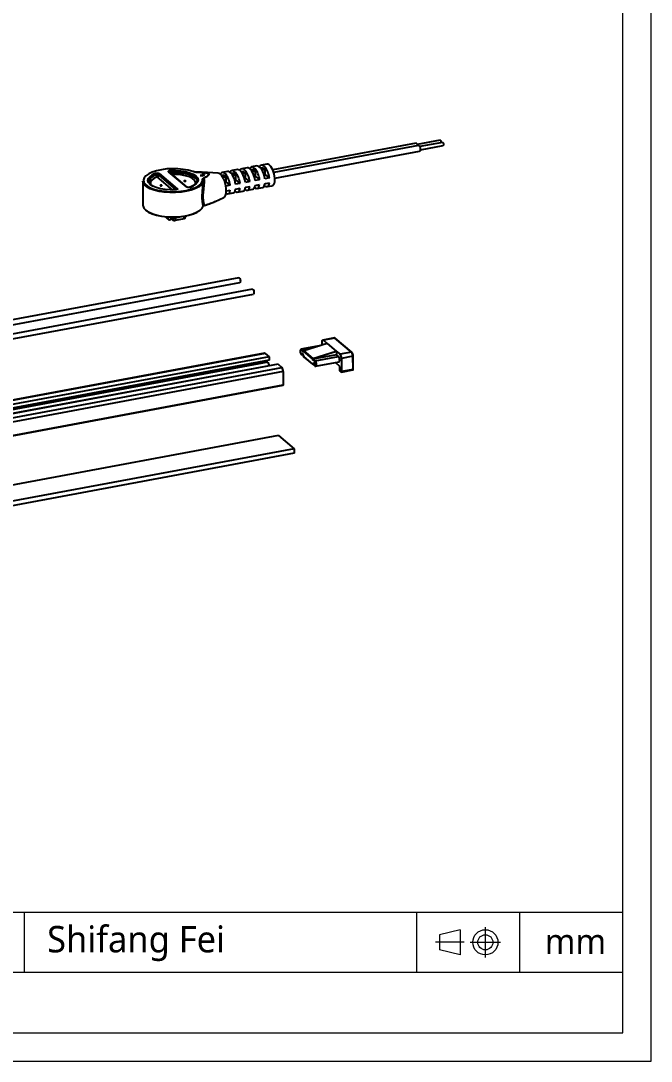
# Model space of a CAD drawing. Header units: millimetres. Extents: x 1020 to 1472, y -35 to 484.
# Drawn here: x 1375 to 1471.5, y -35.1 to 124.2 of the extents above; entities that cross this region are included whole.
import ezdxf

# ---------------------------------------------------------------- set-up
doc = ezdxf.new("R2010")
doc.units = ezdxf.units.MM
doc.layers.get('Defpoints').update_dxf_attribs({"color": 6, "lineweight": 9})
doc.layers.add('SolidLine', color=7, linetype='Continuous', lineweight=30)
doc.styles.add('微软雅黑-Light', font='')
doc.styles.get('微软雅黑-Light').set_extended_font_data('Microsoft YaHei Light')

msp = doc.modelspace()

# ---------------------------------------------------------------- linework, layer by layer
at = {"layer": 'Defpoints'}
for p, q in [((1024.416, -12.229), (1467.171, -12.229)), ((1375.485, -12.229), (1375.485, -21.485)), ((1435.577, -12.229), (1435.577, -21.485)), ((1451.375, -12.229), (1451.375, -21.485)), ((1442.28, -14.928), (1439.1, -15.7)), ((1439.1, -15.7), (1439.1, -18.014)), ((1442.292, -14.924), (1442.292, -18.785)), ((1446.135, -19.171), (1446.135, -14.543)), ((1442.889, -16.857), (1438.503, -16.857)), ((1443.821, -16.857), (1448.449, -16.857)), ((1442.292, -18.785), (1439.1, -18.014)), ((1467.171, -21.485), (1093.837, -21.485))]:
    msp.add_line(p, q, dxfattribs=at)
for points in [[(1471.536, -35.061), (1471.536, 283.539), (1020.096, 283.539), (1020.096, -35.061)], [(1467.216, -30.741), (1467.216, 279.219), (1024.416, 279.219), (1024.416, -30.741)]]:
    msp.add_lwpolyline(points, close=True, dxfattribs=at)
for radius in [1.928, 1.157]:
    msp.add_circle((1446.135, -16.857), radius, dxfattribs=at)
at = {"layer": 'SolidLine', "linetype": 'Continuous', "lineweight": 25}
for p, q in [((1435.518, 105.488), (1413.576, 101.405)), ((1435.904, 105.163), (1413.721, 101.035)), ((1439.192, 105.956), (1435.703, 105.307)), ((1439.578, 105.63), (1436.089, 104.981)), ((1436.181, 104.49), (1439.67, 105.139)), ((1413.905, 100.129), (1436.074, 104.254)), ((1411.153, 102.013), (1410.336, 101.861)), ((1412.653, 102.292), (1411.835, 102.14)), ((1396.111, 100.582), (1398.751, 98.358)), ((1398.873, 98.435), (1396.115, 100.758)), ((1396.205, 100.859), (1398.963, 98.536)), ((1400.387, 98.801), (1397.629, 101.124)), ((1400.452, 98.785), (1397.694, 101.109)), ((1402.723, 100.617), (1402.478, 100.549)), ((1402.478, 100.549), (1402.758, 100.494)), ((1402.724, 100.525), (1402.673, 100.511)), ((1402.736, 100.573), (1402.723, 100.617)), ((1402.724, 100.525), (1402.723, 100.617)), ((1402.731, 100.499), (1402.724, 100.525)), ((1402.737, 100.823), (1402.726, 100.783)), ((1402.736, 100.498), (1402.736, 100.573)), ((1402.737, 100.784), (1402.737, 100.823)), ((1402.758, 100.494), (1402.747, 100.534)), ((1402.747, 100.496), (1402.747, 100.534)), ((1405.239, 100.9), (1402.782, 101.042)), ((1403.015, 100.589), (1403.014, 100.681)), ((1403.015, 100.589), (1403.014, 100.582)), ((1406.087, 100.621), (1405.749, 100.559)), ((1406.655, 101.176), (1405.837, 101.024)), ((1406.421, 100.34), (1406.087, 100.621)), ((1407.586, 100.9), (1407.249, 100.838)), ((1408.155, 101.455), (1407.337, 101.303)), ((1407.92, 100.619), (1407.454, 100.532)), ((1407.92, 100.619), (1407.586, 100.9)), ((1407.926, 99.883), (1407.92, 100.619)), ((1409.086, 101.179), (1408.748, 101.117)), ((1409.654, 101.734), (1408.836, 101.582)), ((1409.42, 100.898), (1408.954, 100.811)), ((1409.42, 100.898), (1409.086, 101.179)), ((1409.426, 100.161), (1409.42, 100.898)), ((1410.585, 101.458), (1410.247, 101.396)), ((1410.919, 101.177), (1410.453, 101.09)), ((1410.919, 101.177), (1410.585, 101.458)), ((1410.744, 100.407), (1410.925, 100.44)), ((1410.925, 100.44), (1410.919, 101.177)), ((1411.567, 99.9), (1410.925, 100.44)), ((1412.084, 101.737), (1411.747, 101.675)), ((1412.418, 101.456), (1411.952, 101.369)), ((1412.418, 101.456), (1412.084, 101.737)), ((1412.244, 100.686), (1412.424, 100.719)), ((1412.424, 100.719), (1412.418, 101.456)), ((1413.066, 100.179), (1412.424, 100.719)), ((1393.672, 99.7), (1393.702, 95.971)), ((1398.259, 98.331), (1395.887, 100.33)), ((1400.454, 98.784), (1400.452, 98.785)), ((1406.421, 100.34), (1405.954, 100.253)), ((1406.249, 99.57), (1406.427, 99.604)), ((1407.069, 99.063), (1406.406, 98.939)), ((1406.427, 99.604), (1406.421, 100.34)), ((1407.069, 99.063), (1406.427, 99.604)), ((1407.746, 99.849), (1407.926, 99.883)), ((1408.568, 99.342), (1407.887, 99.215)), ((1408.568, 99.342), (1407.926, 99.883)), ((1409.245, 100.128), (1409.426, 100.161)), ((1410.068, 99.621), (1409.386, 99.494)), ((1409.392, 98.757), (1410.074, 98.884)), ((1410.068, 99.621), (1409.426, 100.161)), ((1410.937, 98.967), (1410.877, 98.956)), ((1411.567, 99.9), (1410.886, 99.773)), ((1410.892, 99.036), (1411.573, 99.163)), ((1410.937, 98.967), (1410.936, 99.044)), ((1412.436, 99.246), (1412.377, 99.235)), ((1413.066, 100.179), (1412.385, 100.052)), ((1412.391, 99.315), (1413.072, 99.442)), ((1412.436, 99.246), (1412.436, 99.323)), ((1412.686, 98.844), (1413.504, 98.996)), ((1398.867, 98.387), (1398.873, 98.435)), ((1406.47, 98.213), (1407.075, 98.326)), ((1406.688, 97.728), (1407.506, 97.88)), ((1407.938, 98.409), (1407.879, 98.398)), ((1407.893, 98.478), (1408.574, 98.605)), ((1407.938, 98.409), (1407.938, 98.487)), ((1408.188, 98.007), (1409.006, 98.159)), ((1409.438, 98.688), (1409.378, 98.677)), ((1409.438, 98.688), (1409.437, 98.766)), ((1409.687, 98.286), (1410.505, 98.438)), ((1411.187, 98.565), (1412.004, 98.717)), ((1403.061, 95.953), (1403.07, 95.956)), ((1404.783, 96.591), (1406.08, 97.165)), ((1397.581, 93.841), (1397.149, 94.204)), ((1397.581, 93.841), (1397.578, 94.171)), ((1397.909, 94.156), (1397.912, 93.796)), ((1398.139, 93.861), (1398.137, 94.152)), ((1398.228, 94.151), (1398.303, 94.089)), ((1398.306, 93.72), (1398.303, 94.089)), ((1399.759, 94.252), (1398.635, 94.043)), ((1398.635, 94.043), (1398.638, 93.675)), ((1400.001, 93.928), (1399.998, 94.288)), ((1400.146, 94.018), (1400.144, 94.313)), ((1400.184, 94.218), (1400.145, 94.211)), ((1400.184, 94.218), (1400.183, 94.32)), ((1400.33, 94.308), (1400.329, 94.348)), ((1398.162, 93.842), (1397.912, 93.796)), ((1398.306, 93.72), (1398.139, 93.861)), ((1400.001, 93.928), (1398.638, 93.675)), ((1408.393, 84.892), (1283.9, 61.728)), ((1284.037, 60.99), (1408.531, 84.154)), ((1410.48, 83.134), (1285.987, 59.97)), ((1286.124, 59.232), (1410.617, 82.396)), ((1421.132, 74.597), (1421.128, 75.045)), ((1423.017, 75.691), (1421.245, 75.361)), ((1423.105, 75.659), (1421.333, 75.33)), ((1421.333, 75.33), (1421.917, 74.837)), ((1425.651, 73.515), (1423.105, 75.659)), ((1425.684, 73.507), (1423.138, 75.652)), ((1412.333, 73.331), (1279.661, 48.645)), ((1412.421, 73.3), (1279.749, 48.614)), ((1412.421, 73.3), (1413.005, 72.807)), ((1420.705, 74.464), (1417.903, 73.943)), ((1418.287, 73.563), (1417.933, 73.862)), ((1417.978, 73.916), (1420.387, 74.364)), ((1417.978, 73.916), (1418.282, 73.66)), ((1418.091, 73.413), (1418.312, 72.811)), ((1418.104, 73.366), (1418.313, 72.795)), ((1418.282, 73.668), (1418.283, 73.59)), ((1418.283, 73.59), (1418.287, 73.563)), ((1418.287, 73.66), (1418.287, 73.563)), ((1419.664, 72.5), (1418.287, 73.66)), ((1421.908, 74.84), (1418.317, 73.716)), ((1421.917, 74.837), (1418.326, 73.713)), ((1418.326, 73.713), (1419.703, 72.553)), ((1419.703, 72.553), (1423.295, 73.677)), ((1423.316, 73.613), (1419.73, 72.491)), ((1421.908, 74.84), (1421.917, 74.837)), ((1421.917, 74.837), (1423.295, 73.677)), ((1423.295, 73.677), (1423.316, 73.613)), ((1423.295, 73.677), (1423.879, 73.185)), ((1423.316, 73.613), (1423.32, 73.107)), ((1425.651, 73.515), (1423.879, 73.185)), ((1412.833, 71.946), (1280.161, 47.261)), ((1413.005, 72.807), (1280.333, 48.122)), ((1413.01, 72.255), (1280.338, 47.569)), ((1412.833, 71.946), (1413.027, 71.417)), ((1413.005, 72.807), (1413.01, 72.255)), ((1418.059, 73.107), (1418.19, 73.131)), ((1418.312, 72.811), (1419.652, 71.681)), ((1418.312, 72.811), (1418.319, 72.785)), ((1418.319, 72.785), (1419.671, 71.647)), ((1419.652, 71.681), (1419.866, 71.918)), ((1419.665, 72.402), (1419.664, 72.5)), ((1419.731, 72.439), (1419.665, 72.402)), ((1420.02, 72.104), (1419.665, 72.402)), ((1419.867, 71.815), (1419.706, 71.637)), ((1419.73, 72.491), (1419.731, 72.439)), ((1423.32, 73.107), (1419.731, 72.439)), ((1419.731, 72.439), (1420.065, 72.158)), ((1420.065, 72.158), (1423.654, 72.826)), ((1420.146, 71.349), (1423.735, 72.017)), ((1423.853, 71.333), (1423.166, 71.911)), ((1423.654, 72.826), (1423.32, 73.107)), ((1425.863, 72.879), (1424.091, 72.549)), ((1424.091, 72.549), (1424.108, 70.523)), ((1425.88, 70.853), (1425.863, 72.879)), ((1425.909, 70.871), (1425.893, 72.896)), ((1413.027, 71.417), (1280.355, 46.732)), ((1414.382, 71.647), (1281.71, 46.961)), ((1282.295, 46.469), (1414.967, 71.155)), ((1415.179, 70.519), (1282.507, 45.833)), ((1413.027, 71.417), (1413.049, 71.399)), ((1414.382, 71.647), (1414.967, 71.155)), ((1415.179, 70.519), (1415.196, 68.493)), ((1419.652, 71.681), (1419.706, 71.637)), ((1419.706, 71.637), (1419.891, 71.671)), ((1420.149, 71.35), (1420.146, 71.349)), ((1423.858, 70.642), (1423.853, 71.333)), ((1424.067, 70.466), (1423.858, 70.642)), ((1424.085, 70.46), (1425.857, 70.79)), ((1425.88, 70.853), (1424.108, 70.523)), ((1282.5, 43.744), (1415.172, 68.43)), ((1282.524, 43.807), (1415.196, 68.493)), ((1414.475, 60.731), (1278.169, 35.369)), ((1414.475, 60.731), (1416.875, 58.71)), ((1416.875, 58.71), (1280.568, 33.348)), ((1416.881, 58.019), (1280.574, 32.657)), ((1416.875, 58.71), (1416.881, 58.019))]:
    msp.add_line(p, q, dxfattribs=at)
at = {"layer": 'SolidLine', "linetype": 'Continuous', "lineweight": 25, "flags": 128}
for points in [[(1435.518, 105.488), (1435.563, 105.482), (1435.639, 105.417), (1435.709, 105.293), (1435.761, 105.136)], [(1435.904, 105.163), (1435.946, 105.158), (1436.022, 105.096), (1436.093, 104.974), (1436.147, 104.811), (1436.178, 104.632), (1436.179, 104.465), (1436.151, 104.336), (1436.098, 104.263), (1436.074, 104.254)], [(1439.192, 105.956), (1439.196, 105.956), (1439.236, 105.94), (1439.276, 105.889), (1439.31, 105.811), (1439.334, 105.717), (1439.342, 105.622), (1439.341, 105.586)], [(1439.578, 105.63), (1439.582, 105.631), (1439.622, 105.615), (1439.662, 105.564), (1439.696, 105.485), (1439.72, 105.392), (1439.728, 105.297), (1439.721, 105.215), (1439.699, 105.16), (1439.67, 105.139)], [(1401.319, 101.164), (1400.635, 101.357), (1399.867, 101.496), (1399.045, 101.576), (1398.195, 101.594), (1397.349, 101.55), (1396.537, 101.444), (1395.787, 101.282), (1395.126, 101.068), (1394.577, 100.81), (1394.16, 100.517), (1393.889, 100.201), (1393.775, 99.871), (1393.82, 99.539), (1394.025, 99.218), (1394.38, 98.919), (1394.874, 98.651), (1395.489, 98.426), (1396.204, 98.25), (1396.993, 98.131), (1397.828, 98.071), (1398.68, 98.074), (1399.518, 98.139), (1400.312, 98.264), (1401.036, 98.444), (1401.662, 98.674), (1402.169, 98.944), (1402.539, 99.246), (1402.758, 99.568), (1402.82, 99.9)], [(1395.717, 100.786), (1395.216, 100.553), (1394.845, 100.286), (1394.622, 99.996), (1394.555, 99.695), (1394.648, 99.397), (1394.896, 99.113), (1394.941, 99.077)], [(1397.911, 101.318), (1398.704, 101.323), (1399.479, 101.264), (1400.204, 101.144), (1400.848, 100.968), (1401.383, 100.743), (1401.787, 100.48), (1402.042, 100.188), (1402.135, 99.908)], [(1400.876, 98.706), (1401.378, 98.939), (1401.748, 99.206), (1401.971, 99.496), (1402.038, 99.797), (1401.945, 100.095), (1401.697, 100.379), (1401.304, 100.635), (1400.783, 100.854), (1400.156, 101.026), (1399.449, 101.143), (1398.694, 101.2), (1397.921, 101.196)], [(1397.948, 101.024), (1398.713, 101.027), (1399.461, 100.969), (1400.159, 100.852), (1400.779, 100.681), (1401.295, 100.464), (1401.684, 100.21), (1401.93, 99.929), (1402.023, 99.639)], [(1401.741, 99.199), (1401.747, 99.217), (1401.761, 99.521), (1401.602, 99.817), (1401.277, 100.091), (1400.803, 100.328), (1400.203, 100.518), (1399.507, 100.65), (1398.751, 100.718), (1398.151, 100.724)], [(1401.934, 101.05), (1401.934, 101.053), (1401.934, 101.055), (1401.934, 101.056), (1401.934, 101.057), (1401.934, 101.058), (1401.934, 101.058), (1401.934, 101.058), (1401.934, 101.057)], [(1402.726, 100.783), (1402.833, 100.779), (1402.926, 100.757), (1402.99, 100.724), (1403.014, 100.682), (1402.994, 100.641), (1402.934, 100.605), (1402.843, 100.581), (1402.736, 100.573)], [(1402.747, 100.534), (1402.889, 100.547), (1403.008, 100.579), (1403.087, 100.627), (1403.114, 100.683), (1403.084, 100.738), (1403.001, 100.784), (1402.88, 100.814), (1402.737, 100.823)], [(1403.095, 100.635), (1403.085, 100.646), (1403.013, 100.688)], [(1402.92, 99.809), (1402.858, 99.47), (1402.633, 99.141), (1402.255, 98.832), (1401.737, 98.556), (1401.097, 98.321), (1400.358, 98.137), (1399.545, 98.009), (1398.689, 97.943), (1397.818, 97.94), (1396.965, 98.001), (1396.159, 98.123), (1395.428, 98.303), (1394.799, 98.533), (1394.294, 98.806), (1393.931, 99.112), (1393.722, 99.441), (1393.672, 99.7)], [(1398.681, 98.342), (1397.888, 98.337), (1397.113, 98.396), (1396.388, 98.516), (1395.744, 98.692), (1395.209, 98.917), (1394.805, 99.18), (1394.55, 99.472), (1394.455, 99.778), (1394.523, 100.087), (1394.555, 100.145)], [(1395.887, 100.33), (1395.39, 100.092), (1395.039, 99.819), (1394.852, 99.522), (1394.838, 99.219), (1394.867, 99.131)], [(1396.596, 99.053), (1396.567, 99.068), (1396.526, 99.077), (1396.478, 99.08), (1396.43, 99.075), (1396.391, 99.064), (1396.365, 99.048), (1396.357, 99.029), (1396.369, 99.01), (1396.397, 98.995), (1396.439, 98.985), (1396.487, 98.983), (1396.534, 98.988), (1396.574, 98.999), (1396.599, 99.015), (1396.607, 99.034), (1396.596, 99.053)], [(1400.004, 99.687), (1400.032, 99.671), (1400.074, 99.662), (1400.122, 99.659), (1400.169, 99.664), (1400.209, 99.675), (1400.234, 99.692), (1400.242, 99.71), (1400.231, 99.729), (1400.202, 99.744), (1400.161, 99.754), (1400.112, 99.756), (1400.065, 99.752), (1400.025, 99.74), (1400, 99.724), (1399.992, 99.705), (1400.004, 99.687)], [(1402.135, 99.908), (1402.137, 99.882), (1402.068, 99.573), (1401.839, 99.276), (1401.459, 99.002), (1400.944, 98.763)], [(1398.681, 98.342), (1398.68, 98.347), (1398.678, 98.349), (1398.677, 98.349)], [(1393.702, 95.971), (1393.71, 95.876), (1393.839, 95.543), (1394.124, 95.227), (1394.557, 94.938), (1395.121, 94.686), (1395.797, 94.481), (1396.562, 94.329), (1397.388, 94.236), (1398.247, 94.204), (1399.109, 94.236), (1399.943, 94.33), (1400.721, 94.482), (1401.416, 94.687), (1402.002, 94.939), (1402.46, 95.228), (1402.774, 95.544), (1402.933, 95.877)], [(1402.476, 95.241), (1402.372, 95.153), (1401.924, 94.87), (1401.35, 94.624), (1400.67, 94.423), (1399.909, 94.274), (1399.093, 94.182), (1398.249, 94.151), (1397.409, 94.182), (1396.601, 94.273), (1395.853, 94.422), (1395.191, 94.623), (1394.639, 94.869), (1394.216, 95.152), (1394.191, 95.173)], [(1400.146, 94.018), (1400.143, 94.003), (1400.131, 93.984), (1400.109, 93.967), (1400.08, 93.951), (1400.043, 93.938), (1400.001, 93.928)], [(1400.33, 94.308), (1400.326, 94.293), (1400.314, 94.274), (1400.293, 94.257), (1400.263, 94.241), (1400.226, 94.228), (1400.184, 94.218)], [(1408.393, 84.892), (1408.4, 84.892), (1408.459, 84.868), (1408.519, 84.791), (1408.571, 84.674), (1408.606, 84.533), (1408.619, 84.391), (1408.608, 84.269), (1408.575, 84.185), (1408.531, 84.154)], [(1410.48, 83.134), (1410.486, 83.134), (1410.546, 83.11), (1410.606, 83.033), (1410.657, 82.916), (1410.692, 82.775), (1410.705, 82.633)], [(1410.705, 82.633), (1410.694, 82.511), (1410.661, 82.427), (1410.617, 82.396)], [(1421.128, 75.045), (1421.132, 75.132), (1421.143, 75.208), (1421.161, 75.271), (1421.187, 75.319), (1421.218, 75.35), (1421.254, 75.362), (1421.293, 75.355), (1421.333, 75.33)], [(1417.933, 73.862), (1417.872, 73.886), (1417.821, 73.852), (1417.789, 73.765), (1417.779, 73.639), (1417.794, 73.493), (1417.832, 73.352), (1417.885, 73.236), (1417.947, 73.164), (1418.007, 73.148), (1418.055, 73.19), (1418.085, 73.283), (1418.091, 73.413)], [(1417.903, 73.943), (1417.907, 73.943), (1417.978, 73.916)], [(1418.126, 73.172), (1418.079, 73.115), (1418.059, 73.107)], [(1418.148, 73.246), (1418.13, 73.183), (1418.126, 73.172)], [(1419.866, 71.918), (1419.875, 71.776), (1419.906, 71.631), (1419.956, 71.506), (1420.017, 71.421), (1420.078, 71.389), (1420.13, 71.415), (1420.166, 71.495), (1420.179, 71.617), (1420.167, 71.761), (1420.133, 71.905), (1420.081, 72.025), (1420.02, 72.104)], [(1420.065, 72.158), (1420.136, 72.065), (1420.196, 71.923), (1420.234, 71.754), (1420.245, 71.587), (1420.226, 71.451), (1420.18, 71.367), (1420.149, 71.35)], [(1423.735, 72.017), (1423.77, 72.035), (1423.815, 72.118), (1423.834, 72.255), (1423.824, 72.422), (1423.785, 72.591), (1423.725, 72.733), (1423.654, 72.826)], [(1425.863, 72.879), (1425.872, 72.88), (1425.879, 72.883), (1425.885, 72.886), (1425.889, 72.89), (1425.892, 72.893), (1425.893, 72.896)], [(1424.108, 70.523), (1424.107, 70.506), (1424.105, 70.491), (1424.101, 70.478), (1424.096, 70.468), (1424.09, 70.462), (1424.083, 70.46), (1424.075, 70.461), (1424.067, 70.466)], [(1425.857, 70.79), (1425.862, 70.792), (1425.868, 70.798), (1425.873, 70.808), (1425.877, 70.82), (1425.879, 70.836), (1425.88, 70.853)], [(1425.88, 70.853), (1425.888, 70.855), (1425.896, 70.857), (1425.902, 70.861), (1425.906, 70.864), (1425.908, 70.868), (1425.909, 70.871)], [(1415.196, 68.493), (1415.195, 68.476), (1415.193, 68.46), (1415.189, 68.448), (1415.184, 68.438), (1415.178, 68.432), (1415.172, 68.43)]]:
    msp.add_lwpolyline(points, dxfattribs=at)
at = {"layer": 'SolidLine', "linetype": 'Continuous', "lineweight": 25}
for centre, radius, start, end in [((1396.225, 98.889), 2.089, 106.03497, 143.04683), ((1395.981, 99.165), 1.468, 100.55083, 163.64893), ((1395.584, 100.78), 0.133, 2.22133, 61.43927), ((1395.865, 99.893), 0.732, 70.31322, 102.04793), ((1396.043, 100.622), 0.331, 182.28919, 241.79013), ((1395.828, 100.608), 0.285, 281.96904, 354.66433), ((1396.229, 100.748), 0.114, 101.96904, 174.66433), ((1397.645, 101.048), 0.0777, 50.99516, 102.08948), ((1398.048, 100.37), 0.662, 98.70699, 109.31315), ((1397.223, 101.197), 0.698, 359.91841, 10.03411), ((1400.868, 101.074), 2.921, 180.98191, 183.61592), ((1400.403, 98.725), 0.0777, 50.99516, 102.08948), ((1400.925, 98.72), 0.0467, 65.87223, 111.00919), ((1402.825, 99.805), 0.0955, 2.86675, 93.23537), ((1402.958, 100.069), 0.0971, 42.32601, 70.39665), ((1398.987, 98.424), 0.114, 101.96904, 174.66433), ((1398.528, 94.493), 0.463, 240.95846, 283.368), ((1397.805, 94.246), 0.463, 240.95846, 283.368), ((1398.531, 94.125), 0.463, 240.95846, 283.368), ((1423.031, 75.589), 0.102, 43.34163, 97.51435), ((1423.113, 75.622), 0.0385, 50.71545, 102.3692), ((1412.346, 73.229), 0.102, 43.34163, 97.51435), ((1417.989, 73.861), 0.0567, 101.84466, 178.97891), ((1418.332, 73.669), 0.05, 107.38247, 180.46661), ((1418.292, 73.669), 0.0104, 183.09026, 236.01829), ((1418.344, 73.659), 0.057, 107.95224, 178.84559), ((1418.319, 73.707), 0.0094, 40.77144, 101.13585), ((1425.659, 73.477), 0.0385, 50.71545, 102.3692), ((1424.914, 72.915), 0.95, 357.79527, 39.13437), ((1425.658, 73.478), 0.0387, 359.05891, 48.81303), ((1425.034, 72.937), 0.855, 357.79527, 39.13437), ((1413.462, 72.307), 0.98, 188.68978, 204.69299), ((1419.721, 72.499), 0.057, 107.95224, 178.84559), ((1419.709, 72.581), 0.0925, 240.95846, 283.368), ((1419.619, 72.479), 0.112, 5.79413, 40.9333), ((1420.076, 72.103), 0.0567, 101.84466, 178.97891), ((1423.142, 72.585), 0.95, 357.79527, 39.13437), ((1425.882, 72.896), 0.0104, 3.09026, 56.01829), ((1414.23, 70.555), 0.95, 357.79527, 39.13437)]:
    msp.add_arc(centre, radius, start, end, dxfattribs=at)
for centre, major_axis, ratio, start_param, end_param in [((1410.761, 100.213), (-0.451, 1.642), 0.427786, 4.4047535, 6.7414579), ((1411.579, 100.365), (-0.451, 1.642), 0.427786, 4.4047535, 6.2531993), ((1412.26, 100.492), (-0.451, 1.642), 0.427786, 4.4047535, 6.7414579), ((1413.078, 100.644), (-0.451, 1.642), 0.427786, 3.1116062, 6.2509412), ((1405.583, 99.019), (-0.441, 1.872), 0.4109056, 5.7861978, 6.1625599), ((1406.263, 99.376), (-0.451, 1.642), 0.427786, 4.4047535, 6.7414668), ((1405.583, 99.019), (-0.441, 1.872), 0.4109056, 5.7781904, 5.7861978), ((1405.583, 99.019), (-0.441, 1.872), 0.4109056, 5.0489864, 5.7781904), ((1407.081, 99.528), (-0.451, 1.642), 0.427786, 4.4047535, 6.2531993), ((1407.762, 99.655), (-0.451, 1.642), 0.427786, 4.4047535, 6.7414579), ((1408.58, 99.807), (-0.451, 1.642), 0.427786, 4.4047535, 6.2531993), ((1409.262, 99.934), (-0.451, 1.642), 0.427786, 4.4047535, 6.7414579), ((1410.08, 100.086), (-0.451, 1.642), 0.427786, 4.4047535, 6.2531993), ((1405.583, 99.019), (-0.441, 1.872), 0.4109056, 3.2161484, 5.0489864), ((1409.262, 99.934), (-0.451, 1.642), 0.427786, 2.6111523, 3.9073335), ((1410.08, 100.086), (-0.451, 1.642), 0.427786, 3.1116067, 3.9073335), ((1410.761, 100.213), (-0.451, 1.642), 0.427786, 2.6111523, 3.9073335), ((1411.579, 100.365), (-0.451, 1.642), 0.427786, 3.1116067, 3.9073335), ((1412.26, 100.492), (-0.451, 1.642), 0.427786, 2.6111523, 3.9073335), ((1406.263, 99.376), (-0.451, 1.642), 0.427786, 2.7734088, 3.9073335), ((1407.081, 99.528), (-0.451, 1.642), 0.427786, 3.1116067, 3.9073335), ((1407.762, 99.655), (-0.451, 1.642), 0.427786, 2.6111523, 3.9073335), ((1408.58, 99.807), (-0.451, 1.642), 0.427786, 3.1116067, 3.9073335)]:
    msp.add_ellipse(centre, major_axis=major_axis, ratio=ratio, start_param=start_param, end_param=end_param, dxfattribs=at)
for points, knots in [([(1395.648, 100.897), (1395.679, 100.907), (1395.741, 100.927), (1395.859, 100.938), (1395.978, 100.936), (1396.086, 100.917), (1396.163, 100.89), (1396.193, 100.868), (1396.205, 100.859)], [0, 0, 0, 0, 0.1783708, 0.3567984, 0.5338974, 0.7099583, 0.8862278, 1, 1, 1, 1]), ([(1395.712, 100.608), (1395.713, 100.649), (1395.715, 100.708), (1395.717, 100.767), (1395.717, 100.786)], [0, 0, 0, 0, 0.6840114, 1, 1, 1, 1]), ([(1396.115, 100.758), (1396.107, 100.765), (1396.085, 100.783), (1396.03, 100.805), (1395.953, 100.819), (1395.868, 100.821), (1395.784, 100.81), (1395.739, 100.794), (1395.717, 100.786)], [0, 0, 0, 0, 0.11414547, 0.29049548, 0.46619519, 0.64285106, 0.8211602, 1, 1, 1, 1]), ([(1396.115, 100.758), (1396.114, 100.719), (1396.113, 100.66), (1396.112, 100.601), (1396.111, 100.582)], [0, 0, 0, 0, 0.67369245, 1, 1, 1, 1]), ([(1397.629, 101.124), (1397.616, 101.139), (1397.59, 101.168), (1397.601, 101.215), (1397.648, 101.258), (1397.73, 101.292), (1397.823, 101.312), (1397.886, 101.317), (1397.911, 101.318)], [0, 0, 0, 0, 0.178371, 0.3567989, 0.533896, 0.709956, 0.886227, 1, 1, 1, 1]), ([(1397.694, 101.109), (1397.694, 101.109), (1397.69, 101.111), (1397.692, 101.11), (1397.693, 101.109)], [0, 0, 0, 0, 0.065654, 1, 1, 1, 1]), ([(1397.921, 101.196), (1397.917, 101.196), (1397.903, 101.196), (1397.886, 101.195), (1397.866, 101.193), (1397.842, 101.19), (1397.817, 101.186), (1397.794, 101.18), (1397.773, 101.174), (1397.754, 101.166), (1397.737, 101.157), (1397.723, 101.148), (1397.711, 101.138), (1397.703, 101.127), (1397.699, 101.118), (1397.698, 101.113), (1397.697, 101.11)], [0, 0, 0, 0, 0.0387017, 0.1166264, 0.1558823, 0.2152031, 0.3358313, 0.3972899, 0.4563704, 0.5765633, 0.6378269, 0.6972112, 0.8180667, 0.8796869, 0.9396274, 1, 1, 1, 1]), ([(1397.921, 101.196), (1397.927, 101.157), (1397.936, 101.1), (1397.945, 101.043), (1397.948, 101.024)], [0, 0, 0, 0, 0.6736903, 1, 1, 1, 1]), ([(1401.934, 101.05), (1401.905, 101.051), (1401.845, 101.053), (1401.72, 101.067), (1401.562, 101.095), (1401.418, 101.132), (1401.341, 101.157), (1401.319, 101.164)], [0, 0, 0, 0, 0.126414, 0.2570767, 0.5627865, 0.877211, 1, 1, 1, 1]), ([(1401.78, 101.061), (1401.781, 101.061), (1401.805, 101.059), (1401.857, 101.057), (1401.908, 101.057), (1401.934, 101.057)], [0, 0, 0, 0, 0.0291657, 0.510794, 1, 1, 1, 1]), ([(1401.934, 101.057), (1402.092, 101.058), (1402.41, 101.059), (1402.786, 101.043), (1403.015, 101.026), (1403.086, 101.017), (1403.097, 101.016)], [0, 0, 0, 0, 0.4029567, 0.8091852, 0.9692091, 1, 1, 1, 1]), ([(1402.991, 100.16), (1403.227, 100.274), (1403.554, 100.432), (1403.768, 100.655), (1403.777, 100.774), (1403.701, 100.859), (1403.525, 100.939), (1403.235, 100.996), (1402.69, 101.049), (1402.25, 101.05), (1401.934, 101.05)], [0, 0, 0, 0, 0.2832255, 0.3932046, 0.4585318, 0.5133707, 0.5680018, 0.6638943, 0.7589129, 1, 1, 1, 1]), ([(1403.097, 101.016), (1403.146, 101.01), (1403.255, 100.998), (1403.416, 100.969), (1403.552, 100.933), (1403.648, 100.894), (1403.711, 100.859), (1403.758, 100.82), (1403.789, 100.775), (1403.799, 100.726), (1403.787, 100.662), (1403.741, 100.588), (1403.638, 100.486), (1403.471, 100.369), (1403.256, 100.245), (1403.101, 100.169), (1403.03, 100.134)], [0, 0, 0, 0, 0.0545939, 0.1223701, 0.1920102, 0.2310284, 0.2709921, 0.3101402, 0.3504616, 0.3968688, 0.4445345, 0.521902, 0.6011419, 0.7396598, 0.880053, 1, 1, 1, 1]), ([(1400.944, 98.763), (1400.913, 98.753), (1400.85, 98.733), (1400.733, 98.722), (1400.614, 98.724), (1400.506, 98.743), (1400.429, 98.77), (1400.399, 98.792), (1400.387, 98.801)], [0, 0, 0, 0, 0.1783708, 0.3567984, 0.5338974, 0.7099583, 0.8862278, 1, 1, 1, 1]), ([(1400.699, 98.733), (1400.677, 98.733), (1400.62, 98.732), (1400.542, 98.747), (1400.483, 98.765), (1400.456, 98.782), (1400.454, 98.784), (1400.454, 98.784)], [0, 0, 0, 0, 0.1932977, 0.4948881, 0.7412382, 0.9519805, 1, 1, 1, 1]), ([(1402.933, 95.877), (1402.928, 95.903), (1402.919, 95.955), (1402.902, 96.047), (1402.884, 96.148), (1402.864, 96.26), (1402.845, 96.384), (1402.827, 96.52), (1402.81, 96.669), (1402.794, 96.865), (1402.781, 97.12), (1402.781, 97.392), (1402.788, 97.629), (1402.798, 97.822), (1402.811, 98.02), (1402.827, 98.231), (1402.847, 98.454), (1402.867, 98.689), (1402.887, 98.924), (1402.907, 99.193), (1402.923, 99.493), (1402.921, 99.704), (1402.92, 99.809)], [0, 0, 0, 0, 0.0401235, 0.0805448, 0.1211211, 0.1620226, 0.2033094, 0.2448145, 0.2870686, 0.3296142, 0.4012227, 0.4740943, 0.5152437, 0.5569979, 0.5990482, 0.6416795, 0.6916735, 0.7420304, 0.7934167, 0.8451203, 0.9221886, 1, 1, 1, 1]), ([(1402.82, 99.9), (1402.822, 99.931), (1402.827, 99.994), (1402.873, 100.069), (1402.929, 100.125), (1402.97, 100.148), (1402.991, 100.16)], [0, 0, 0, 0, 0.3406623, 0.6914262, 0.8436234, 1, 1, 1, 1]), ([(1403.03, 100.134), (1403.04, 100.047), (1403.057, 99.904), (1403.061, 99.685), (1403.057, 99.491), (1403.046, 99.288), (1403.028, 99.079), (1403.007, 98.867), (1402.984, 98.652), (1402.959, 98.43), (1402.936, 98.22), (1402.911, 97.963), (1402.892, 97.719), (1402.883, 97.491), (1402.881, 97.284), (1402.886, 97.095), (1402.899, 96.912), (1402.913, 96.775), (1402.931, 96.641), (1402.952, 96.517), (1402.977, 96.389), (1403.006, 96.263), (1403.036, 96.143), (1403.062, 96.041), (1403.074, 95.99), (1403.08, 95.964)], [0, 0, 0, 0, 0.0657712, 0.1084058, 0.1512752, 0.1948581, 0.2386835, 0.2805183, 0.3225921, 0.3654953, 0.4087358, 0.442544, 0.5113463, 0.5464977, 0.5755852, 0.6347306, 0.6648542, 0.6988112, 0.7330368, 0.7680186, 0.803224, 0.851401, 0.9000051, 0.949815, 1, 1, 1, 1]), ([(1403.03, 100.134), (1403.016, 100.12), (1402.988, 100.091), (1402.963, 100.042), (1402.944, 99.991), (1402.93, 99.934), (1402.92, 99.874), (1402.92, 99.831), (1402.92, 99.809)], [0, 0, 0, 0, 0.14745512, 0.29950606, 0.45986494, 0.62085589, 0.81005984, 1, 1, 1, 1]), ([(1398.901, 98.408), (1398.9, 98.406), (1398.898, 98.403), (1398.865, 98.385), (1398.809, 98.367), (1398.743, 98.353), (1398.694, 98.352), (1398.677, 98.351)], [0, 0, 0, 0, 0.1782656, 0.3740328, 0.5866946, 0.8522991, 1, 1, 1, 1]), ([(1398.963, 98.536), (1398.976, 98.521), (1399.002, 98.492), (1398.991, 98.445), (1398.944, 98.402), (1398.862, 98.368), (1398.769, 98.348), (1398.706, 98.343), (1398.681, 98.342)], [0, 0, 0, 0, 0.178371, 0.3567989, 0.533896, 0.709956, 0.886227, 1, 1, 1, 1]), ([(1398.896, 98.392), (1398.896, 98.397), (1398.897, 98.407), (1398.889, 98.421), (1398.879, 98.43), (1398.873, 98.435)], [0, 0, 0, 0, 0.3160838, 0.6531645, 1, 1, 1, 1]), ([(1400.908, 98.764), (1400.905, 98.763), (1400.887, 98.755), (1400.828, 98.741), (1400.757, 98.731), (1400.712, 98.732), (1400.699, 98.733)], [0, 0, 0, 0, 0.06553693, 0.43079222, 0.84370313, 1, 1, 1, 1]), ([(1402.933, 95.877), (1402.935, 95.881), (1402.941, 95.893), (1402.961, 95.913), (1402.993, 95.933), (1403.032, 95.95), (1403.063, 95.959), (1403.08, 95.964)], [0, 0, 0, 0, 0.1347258, 0.3830629, 0.6354889, 0.8157058, 1, 1, 1, 1]), ([(1403.07, 95.956), (1403.113, 95.97), (1403.473, 96.088), (1404.026, 96.28), (1404.498, 96.475), (1404.684, 96.552)], [0, 0, 0, 0, 0.0741854, 0.635465, 1, 1, 1, 1]), ([(1403.08, 95.964), (1403.337, 96.051), (1403.854, 96.226), (1404.424, 96.435), (1404.715, 96.565), (1404.781, 96.594)], [0, 0, 0, 0, 0.4352157, 0.8714992, 1, 1, 1, 1]), ([(1418.091, 73.413), (1418.091, 73.413), (1418.095, 73.397), (1418.1, 73.381), (1418.106, 73.366)], [0, 0, 0, 0, 0.0244932, 1, 1, 1, 1]), ([(1419.866, 71.918), (1419.866, 71.917), (1419.864, 71.91), (1419.861, 71.9), (1419.862, 71.891), (1419.862, 71.889)], [0, 0, 0, 0, 0.02806531, 0.81397502, 1, 1, 1, 1]), ([(1419.863, 71.889), (1419.863, 71.868), (1419.864, 71.799), (1419.888, 71.67), (1419.935, 71.526), (1420, 71.414), (1420.066, 71.358), (1420.127, 71.338), (1420.148, 71.351), (1420.15, 71.352)], [0, 0, 0, 0, 0.08374767, 0.27596447, 0.46833742, 0.66515948, 0.85176403, 0.98761362, 1, 1, 1, 1]), ([(1425.856, 70.791), (1425.86, 70.791), (1425.871, 70.793), (1425.885, 70.803), (1425.898, 70.818), (1425.906, 70.838), (1425.909, 70.856), (1425.909, 70.868), (1425.909, 70.871)], [0, 0, 0, 0, 0.1063384, 0.2975678, 0.4738835, 0.6660141, 0.9229127, 1, 1, 1, 1])]:
    msp.add_open_spline(points, degree=3, knots=knots, dxfattribs=at)

# ---------------------------------------------------------------- texts
at = {"layer": 'Defpoints', "style": '微软雅黑-Light'}
for s, insert, char_height, width, attachment_point in [('Shifang Fei', (1392.636, -17.055), 4.04959, 30.59969, 5), ('mm', (1455.24, -14.788), 3.8568, 8.92692, 1)]:
    msp.add_mtext(s, dxfattribs=dict(at, insert=insert, char_height=char_height, width=width, attachment_point=attachment_point))

doc.saveas('drawing.dxf')
